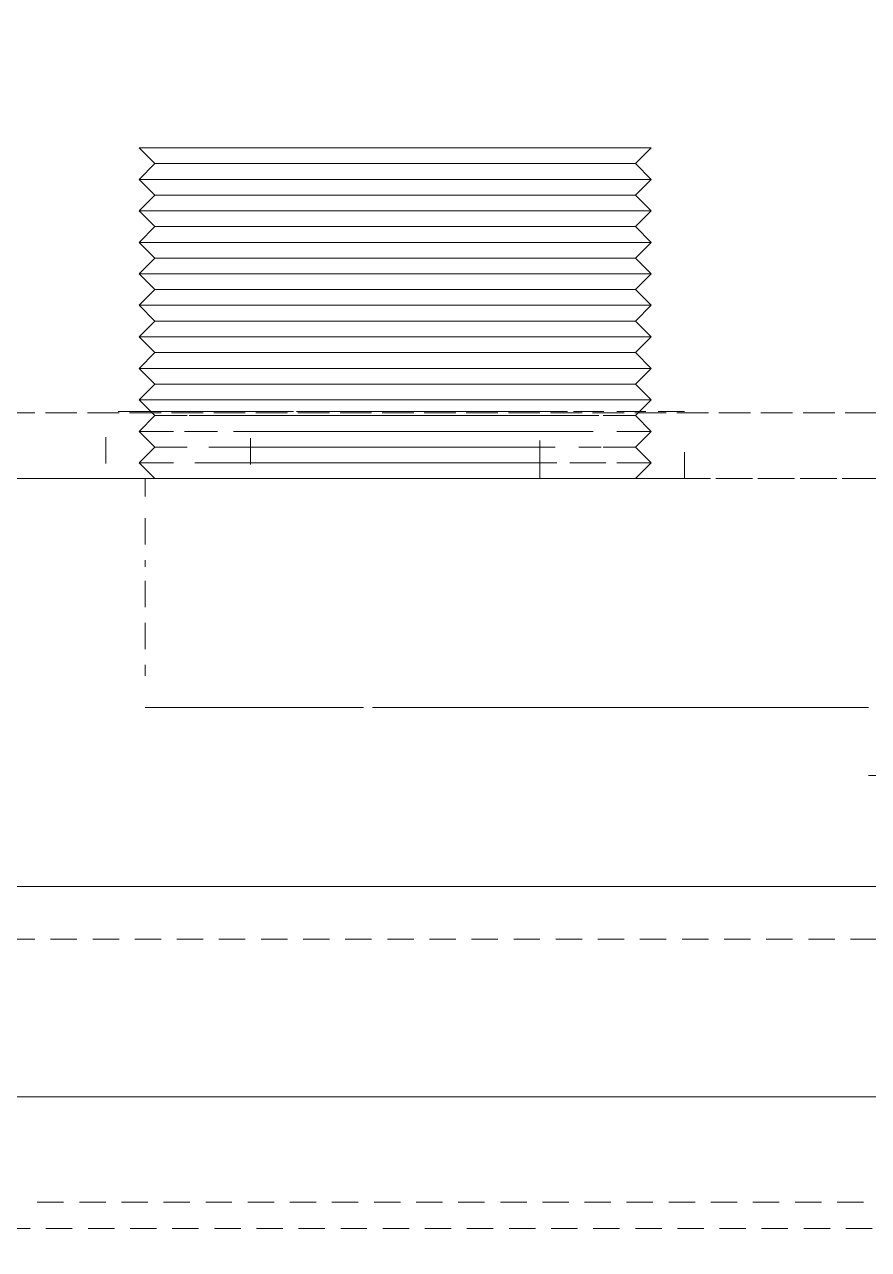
# Model space of a CAD drawing. Header units: millimetres. Extents: x -11798 to 72626, y -32713 to 44110.
# Drawn here: x 47140.91 to 47172.99, y 8807.6 to 8854.16 of the extents above; entities that cross this region are included whole.
import ezdxf

# ---------------------------------------------------------------- set-up
doc = ezdxf.new("R2010")
doc.units = ezdxf.units.MM
doc.linetypes.add('200_ШТРИХ_ш1п0_6_', pattern=[1.6, 1, -0.6])
doc.layers.add('Перекрытие штриховка', color=7, linetype='Continuous', lineweight=18)
doc.layers.add('Сантехника', color=7, linetype='Continuous', lineweight=18)

# ---------------------------------------------------------------- blocks, each defined once
blk = doc.blocks.new('Reece_Tap_Wolfen_Drinking-Fountain - 10 L_Stainless Steel-V57-План полов 3-го этажа')
at = {"layer": 'Сантехника', "lineweight": 9}
for p, q in [((-100.233, 165.07), (-99.634, 164.472)), ((-90.502, 165.07), (-100.233, 165.07)), ((-98.002, 165.07), (-90.502, 165.07)), ((-90.502, 165.07), (-83.002, 165.07)), ((-80.77, 165.07), (-90.502, 165.07)), ((-81.369, 164.472), (-80.77, 165.07)), ((-99.634, 164.472), (-100.233, 163.873)), ((-90.502, 164.472), (-99.634, 164.472)), ((-81.369, 164.472), (-90.502, 164.472)), ((-80.77, 163.873), (-81.369, 164.472)), ((-100.233, 163.873), (-99.634, 163.275)), ((-90.502, 163.873), (-100.233, 163.873)), ((-80.77, 163.873), (-90.502, 163.873)), ((-81.369, 163.275), (-80.77, 163.873)), ((-99.634, 163.275), (-100.233, 162.676)), ((-90.502, 163.275), (-99.634, 163.275)), ((-81.369, 163.275), (-90.502, 163.275)), ((-80.77, 162.676), (-81.369, 163.275)), ((-100.233, 162.676), (-99.634, 162.077)), ((-90.502, 162.676), (-100.233, 162.676)), ((-80.77, 162.676), (-90.502, 162.676)), ((-81.369, 162.077), (-80.77, 162.676)), ((-99.634, 162.077), (-100.233, 161.479)), ((-90.502, 162.077), (-99.634, 162.077)), ((-81.369, 162.077), (-90.502, 162.077)), ((-80.77, 161.479), (-81.369, 162.077)), ((-100.233, 161.479), (-99.634, 160.88)), ((-90.502, 161.479), (-100.233, 161.479)), ((-80.77, 161.479), (-90.502, 161.479)), ((-81.369, 160.88), (-80.77, 161.479)), ((-99.634, 160.88), (-100.233, 160.282)), ((-90.502, 160.88), (-99.634, 160.88)), ((-81.369, 160.88), (-90.502, 160.88)), ((-80.77, 160.282), (-81.369, 160.88)), ((-100.233, 160.282), (-99.634, 159.683)), ((-90.502, 160.282), (-100.233, 160.282)), ((-80.77, 160.282), (-90.502, 160.282)), ((-81.369, 159.683), (-80.77, 160.282)), ((-99.634, 159.683), (-100.233, 159.085)), ((-90.502, 159.683), (-99.634, 159.683)), ((-81.369, 159.683), (-90.502, 159.683)), ((-80.77, 159.085), (-81.369, 159.683)), ((-100.233, 159.085), (-99.634, 158.486)), ((-90.502, 159.085), (-100.233, 159.085)), ((-80.77, 159.085), (-90.502, 159.085)), ((-81.369, 158.486), (-80.77, 159.085)), ((-99.634, 158.486), (-100.233, 157.887)), ((-90.502, 158.486), (-99.634, 158.486)), ((-81.369, 158.486), (-90.502, 158.486)), ((-80.77, 157.887), (-81.369, 158.486)), ((-100.233, 157.887), (-99.634, 157.289)), ((-90.502, 157.887), (-100.233, 157.887)), ((-80.77, 157.887), (-90.502, 157.887)), ((-81.369, 157.289), (-80.77, 157.887)), ((-99.634, 157.289), (-100.233, 156.69)), ((-90.502, 157.289), (-99.634, 157.289)), ((-81.369, 157.289), (-90.502, 157.289)), ((-80.77, 156.69), (-81.369, 157.289)), ((-100.233, 156.69), (-99.634, 156.092)), ((-90.502, 156.69), (-100.233, 156.69)), ((-80.77, 156.69), (-90.502, 156.69)), ((-81.369, 156.092), (-80.77, 156.69)), ((-99.634, 156.092), (-100.233, 155.493)), ((-90.502, 156.092), (-99.634, 156.092)), ((-81.369, 156.092), (-90.502, 156.092)), ((-80.77, 155.493), (-81.369, 156.092)), ((-100.233, 155.493), (-99.634, 154.894)), ((-90.502, 155.493), (-100.233, 155.493)), ((-80.77, 155.493), (-90.502, 155.493)), ((-81.369, 154.894), (-80.77, 155.493))]:
    blk.add_line(p, q, dxfattribs=at)
at = {"layer": 'Сантехника', "color": 251, "lineweight": 9, "true_color": 0x666666}
for p, q in [((-90.502, 165.07), (-97.53, 165.07)), ((-83.473, 165.07), (-90.502, 165.07)), ((-92.201, 164.472), (-97.423, 164.472)), ((-83.83, 164.472), (-90.502, 164.472)), ((-91.249, 163.873), (-97.53, 163.873)), ((-84.011, 163.873), (-90.502, 163.873)), ((-92.201, 163.275), (-97.423, 163.275)), ((-84.363, 163.275), (-90.502, 163.275)), ((-92.816, 162.676), (-97.53, 162.676)), ((-90.502, 162.676), (-91.992, 162.676)), ((-83.473, 162.676), (-90.502, 162.676)), ((-92.359, 162.077), (-97.423, 162.077)), ((-90.502, 162.077), (-92.201, 162.077)), ((-83.581, 162.077), (-90.502, 162.077)), ((-92.816, 161.479), (-97.53, 161.479)), ((-90.502, 161.479), (-92.726, 161.479)), ((-83.473, 161.479), (-90.502, 161.479)), ((-93.084, 160.88), (-97.423, 160.88)), ((-90.502, 160.88), (-92.201, 160.88)), ((-83.581, 160.88), (-90.502, 160.88)), ((-93.447, 160.282), (-97.53, 160.282)), ((-90.502, 160.282), (-92.816, 160.282)), ((-83.473, 160.282), (-90.502, 160.282)), ((-90.502, 159.683), (-97.423, 159.683)), ((-83.581, 159.683), (-90.502, 159.683)), ((-94.15, 159.085), (-97.53, 159.085)), ((-90.502, 159.085), (-92.816, 159.085)), ((-83.473, 159.085), (-90.502, 159.085)), ((-90.502, 158.486), (-97.423, 158.486)), ((-83.581, 158.486), (-90.502, 158.486)), ((-90.502, 157.887), (-97.53, 157.887)), ((-83.473, 157.887), (-90.502, 157.887)), ((-90.502, 157.289), (-97.423, 157.289)), ((-83.581, 157.289), (-90.502, 157.289)), ((-90.502, 156.69), (-97.53, 156.69)), ((-83.473, 156.69), (-90.502, 156.69)), ((-90.502, 156.092), (-97.423, 156.092)), ((-83.581, 156.092), (-90.502, 156.092)), ((-90.502, 155.493), (-97.53, 155.493)), ((-83.473, 155.493), (-90.502, 155.493))]:
    blk.add_line(p, q, dxfattribs=at)
at = {"layer": 'Сантехника', "linetype": '200_ШТРИХ_ш1п0_6_'}
for p, q in [((-100.028, 155.046), (-101.502, 155.046)), ((-100.233, 155.046), (-98.929, 155.046)), ((-93.252, 155.046), (-96.002, 155.046)), ((-92.702, 155.046), (-88.302, 155.046)), ((-92.702, 155.046), (-88.302, 155.046)), ((-85.002, 155.046), (-87.752, 155.046)), ((-82.074, 155.046), (-80.77, 155.046)), ((-79.502, 155.046), (-80.975, 155.046)), ((134, 155), (-134, 155)), ((-113.375, 124), (91.412, 124))]:
    blk.add_line(p, q, dxfattribs=at)
at = {"layer": 'Сантехника', "color": 253, "linetype": '200_ШТРИХ_ш1п0_6_', "true_color": 0xa3a3a3}
for p, q in [((-98.28, 155.046), (-100.028, 155.046)), ((-96.002, 155.046), (-100.028, 155.046)), ((-95.367, 155.046), (-90.502, 155.046)), ((-93.252, 155.046), (-95.265, 155.046)), ((-87.752, 155.046), (-93.252, 155.046)), ((-92.407, 155.046), (-90.502, 155.046)), ((-92.407, 155.046), (-90.502, 155.046)), ((-90.502, 155.046), (-85.636, 155.046)), ((-89.932, 155.046), (-89.402, 155.046)), ((-89.932, 155.046), (-89.402, 155.046)), ((-88.946, 155.046), (-88.302, 155.046)), ((-88.946, 155.046), (-88.302, 155.046)), ((-85.739, 155.046), (-87.752, 155.046)), ((-80.975, 155.046), (-85.002, 155.046)), ((-80.975, 155.046), (-82.724, 155.046)), ((110, 155), (-110, 155)), ((-101.502, 154.076), (-101.502, 152.5)), ((-96.002, 154.035), (-96.002, 152.5)), ((-96.002, 154.035), (-96.002, 152.5)), ((-85.002, 152.5), (-85.002, 153.953)), ((-85.002, 152.5), (-85.002, 153.953)), ((-79.502, 152.5), (-79.502, 153.912)), ((-110, 152.5), (109.924, 152.5)), ((-60.264, 141.218), (-72.514, 141.218)), ((-49.801, 141.218), (-72.514, 141.218)), ((-120, 137), (120, 137)), ((120, 137), (-120, 137)), ((-134, 135), (134, 135)), ((-134, 135), (134, 135))]:
    blk.add_line(p, q, dxfattribs=at)
at = {"layer": 'Сантехника', "color": 9, "linetype": '200_ШТРИХ_ш1п0_6_', "true_color": 0xc7c7c7}
for p, q in [((-97.053, 155.046), (-98.28, 155.046)), ((-97.383, 155.046), (-96.044, 155.046)), ((-95.367, 155.046), (-93.02, 155.046)), ((-93.02, 155.046), (-90.502, 155.046)), ((-92.702, 155.046), (-92.407, 155.046)), ((-92.702, 155.046), (-92.407, 155.046)), ((-90.502, 155.046), (-89.932, 155.046)), ((-90.502, 155.046), (-89.932, 155.046)), ((-90.502, 155.046), (-85.636, 155.046)), ((-89.402, 155.046), (-88.946, 155.046)), ((-89.402, 155.046), (-88.946, 155.046)), ((-84.959, 155.046), (-83.621, 155.046)), ((-82.724, 155.046), (-83.951, 155.046)), ((-98.28, 152.5), (-110, 152.5)), ((-110, 152.5), (-98.28, 152.5)), ((-101.502, 152.5), (-96.002, 152.5)), ((-98.929, 152.5), (-100.233, 152.5)), ((-98.929, 152.5), (-99.901, 152.5)), ((-96.002, 152.5), (-95.814, 152.5)), ((-95.814, 152.5), (-87.752, 152.5)), ((-90.502, 152.5), (-95.367, 152.5)), ((-88.377, 152.5), (-92.702, 152.5)), ((-91.071, 152.5), (-92.702, 152.5)), ((-88.302, 152.5), (-91.071, 152.5)), ((-85.636, 152.5), (-90.502, 152.5)), ((-88.302, 152.5), (-88.377, 152.5)), ((-87.752, 152.5), (-85.189, 152.5)), ((-85.189, 152.5), (-85.002, 152.5)), ((-85.002, 152.5), (-79.502, 152.5)), ((-72.514, 152.5), (-82.724, 152.5)), ((-82.724, 152.5), (-72.514, 152.5)), ((-80.77, 152.5), (-82.074, 152.5)), ((-72.514, 152.5), (-71.679, 152.5)), ((-72.514, 152.5), (-60.264, 152.5)), ((-100, 151), (-100, 149.142)), ((-100, 148.617), (-100, 145)), ((-94.996, 143.804), (-100, 143.804)), ((-72.514, 143.804), (-100, 143.804)), ((-92.742, 143.804), (-94.996, 143.804)), ((-90.371, 143.804), (-92.742, 143.804)), ((-90.371, 143.804), (-72.514, 143.804)), ((-120, 137), (120, 137)), ((120, 137), (-120, 137))]:
    blk.add_line(p, q, dxfattribs=at)
at = {"layer": 'Сантехника', "color": 251, "linetype": '200_ШТРИХ_ш1п0_6_', "true_color": 0x666666}
for p, q in [((-95.265, 155.046), (-96.002, 155.046)), ((-85.002, 155.046), (-85.739, 155.046)), ((-110, 155), (110, 155)), ((110, 155), (-110, 155)), ((120, 137), (-120, 137)), ((91.412, 129), (-113.375, 129)), ((-113.375, 129), (91.412, 129)), ((-104.106, 125), (91.412, 125)), ((-104.106, 125), (91.412, 125))]:
    blk.add_line(p, q, dxfattribs=at)
at = {"layer": 'Сантехника', "color": 254, "linetype": '200_ШТРИХ_ш1п0_6_', "true_color": 0xdddddd}
for p, q in [((-89.184, 155.046), (-91.925, 155.046)), ((-96.002, 154.035), (-96.002, 152.5)), ((-85.002, 153.953), (-85.002, 152.5)), ((-100, 152.5), (-110, 152.5)), ((-110, 152.5), (-100, 152.5)), ((-100, 152.5), (-98.28, 152.5)), ((-100, 152.5), (-98.717, 152.5)), ((-100, 152.5), (-100, 151.817)), ((-96.997, 152.5), (-98.28, 152.5)), ((-98.28, 152.5), (-96.997, 152.5)), ((-98.28, 152.5), (-97.053, 152.5)), ((-96.044, 152.5), (-97.383, 152.5)), ((-96.002, 152.5), (-95.265, 152.5)), ((-90.502, 152.5), (-95.367, 152.5)), ((-85.636, 152.5), (-90.502, 152.5)), ((-85.739, 152.5), (-85.002, 152.5)), ((-83.621, 152.5), (-84.959, 152.5)), ((-82.724, 152.5), (-84.006, 152.5)), ((-84.006, 152.5), (-82.724, 152.5)), ((-83.951, 152.5), (-82.724, 152.5)), ((-82.724, 152.5), (-72.514, 152.5)), ((-72.514, 152.5), (-82.724, 152.5)), ((-100, 151), (-100, 149.142)), ((-100, 148.617), (-100, 145)), ((-90.371, 143.804), (-100, 143.804)), ((-72.514, 143.804), (-100, 143.804)), ((-90.371, 143.804), (-72.514, 143.804)), ((120, 137), (-120, 137))]:
    blk.add_line(p, q, dxfattribs=at)
at = {"layer": 'Сантехника', "color": 253, "lineweight": 9, "true_color": 0xa3a3a3}
for p, q in [((-99.634, 154.894), (-100.233, 154.296)), ((-98.411, 154.894), (-99.634, 154.894)), ((-90.502, 154.894), (-96.701, 154.894)), ((-84.423, 154.894), (-90.502, 154.894)), ((-81.369, 154.894), (-82.593, 154.894)), ((-80.77, 154.296), (-81.369, 154.894)), ((-35.764, 155), (-72.514, 155)), ((-71.679, 155), (-72.514, 155)), ((-100.233, 154.296), (-99.634, 153.697)), ((-81.369, 153.697), (-80.77, 154.296)), ((-99.634, 153.697), (-100.233, 153.099)), ((-98.411, 153.697), (-99.634, 153.697)), ((-90.502, 153.697), (-96.58, 153.697)), ((-84.423, 153.697), (-90.502, 153.697)), ((-81.369, 153.697), (-82.593, 153.697)), ((-80.77, 153.099), (-81.369, 153.697)), ((-100.233, 153.099), (-99.634, 152.5)), ((-98.929, 153.099), (-100.233, 153.099)), ((-90.502, 153.099), (-96.647, 153.099)), ((-84.357, 153.099), (-90.502, 153.099)), ((-80.77, 153.099), (-82.074, 153.099)), ((-81.369, 152.5), (-80.77, 153.099))]:
    blk.add_line(p, q, dxfattribs=at)
at = {"layer": 'Сантехника', "color": 9, "lineweight": 9, "true_color": 0xc7c7c7}
for p, q in [((-96.701, 154.894), (-98.33, 154.894)), ((-97.423, 154.894), (-98.33, 154.894)), ((-90.502, 154.894), (-96.358, 154.894)), ((-84.423, 154.894), (-90.502, 154.894)), ((-82.759, 154.894), (-84.423, 154.894)), ((-98.929, 154.296), (-100.233, 154.296)), ((-90.502, 154.296), (-96.647, 154.296)), ((-84.357, 154.296), (-90.502, 154.296)), ((-80.77, 154.296), (-82.074, 154.296)), ((-96.58, 153.697), (-97.587, 153.697)), ((-90.502, 153.697), (-96.58, 153.697)), ((-84.423, 153.697), (-89.755, 153.697)), ((-82.673, 153.697), (-83.521, 153.697)), ((-82.673, 153.697), (-83.521, 153.697)), ((-96.647, 153.099), (-98.124, 153.099)), ((-90.502, 153.099), (-96.647, 153.099)), ((-84.357, 153.099), (-90.128, 153.099)), ((-82.494, 153.099), (-83.869, 153.099)), ((-82.494, 153.099), (-83.473, 153.099)), ((-98.411, 152.5), (-99.634, 152.5)), ((-90.502, 152.5), (-96.58, 152.5)), ((-96.314, 152.5), (-90.502, 152.5)), ((-96.314, 152.5), (-90.502, 152.5)), ((-90.502, 152.5), (-84.689, 152.5)), ((-90.502, 152.5), (-84.689, 152.5)), ((-84.423, 152.5), (-90.502, 152.5)), ((-81.369, 152.5), (-82.593, 152.5)), ((-72.514, 152.5), (-71.679, 152.5)), ((-72.514, 152.5), (-49.801, 152.5))]:
    blk.add_line(p, q, dxfattribs=at)
at = {"layer": 'Сантехника', "color": 254, "lineweight": 9, "true_color": 0xdddddd}
for p, q in [((-97.53, 154.296), (-98.51, 154.296)), ((-97.254, 154.296), (-98.51, 154.296)), ((-90.502, 154.296), (-96.647, 154.296)), ((-84.357, 154.296), (-89.382, 154.296)), ((-82.982, 154.296), (-84.357, 154.296)), ((-96.58, 152.5), (-98.33, 152.5)), ((-97.423, 152.5), (-98.33, 152.5)), ((-98.002, 152.5), (-96.997, 152.5)), ((-90.502, 152.5), (-96.58, 152.5)), ((-84.423, 152.5), (-90.502, 152.5)), ((-82.673, 152.5), (-84.423, 152.5)), ((-84.006, 152.5), (-83.002, 152.5)), ((-82.673, 152.5), (-83.581, 152.5))]:
    blk.add_line(p, q, dxfattribs=at)
at = {"layer": 'Сантехника', "color": 254, "linetype": '200_ШТРИХ_ш1п0_6_', "true_color": 0xeaeaea}
for p, q in [((-100, 152.5), (-110, 152.5)), ((-100, 152.5), (-98.28, 152.5)), ((-100, 152.5), (-98.717, 152.5)), ((-100, 152.5), (-100, 151.817)), ((-98.316, 152.5), (-97.021, 152.5)), ((-98.28, 152.5), (-96.997, 152.5)), ((-85.636, 152.5), (-95.367, 152.5)), ((-95.367, 152.5), (-85.636, 152.5)), ((-95.265, 152.5), (-93.252, 152.5)), ((-92.057, 152.5), (-92.702, 152.5)), ((-92.627, 152.5), (-92.702, 152.5)), ((-91.602, 152.5), (-92.627, 152.5)), ((-91.071, 152.5), (-92.057, 152.5)), ((-91.925, 152.5), (-89.078, 152.5)), ((-91.071, 152.5), (-91.602, 152.5)), ((-89.932, 152.5), (-90.502, 152.5)), ((-89.932, 152.5), (-90.502, 152.5)), ((-88.946, 152.5), (-89.932, 152.5)), ((-89.402, 152.5), (-89.932, 152.5)), ((-88.596, 152.5), (-89.402, 152.5)), ((-88.596, 152.5), (-88.946, 152.5)), ((-87.752, 152.5), (-85.739, 152.5)), ((-84.006, 152.5), (-82.724, 152.5)), ((-82.724, 152.5), (-84.006, 152.5)), ((-82.724, 152.5), (-72.514, 152.5)), ((-72.514, 152.5), (-82.724, 152.5)), ((-100, 151), (-100, 149.142)), ((-100, 148.617), (-100, 145)), ((-98.717, 143.804), (-100, 143.804)), ((-72.514, 143.804), (-100, 143.804)), ((-90.371, 143.804), (-98.717, 143.804)), ((-90.371, 143.804), (-72.514, 143.804)), ((-120, 137), (120, 137)), ((-120, 137), (120, 137))]:
    blk.add_line(p, q, dxfattribs=at)
at = {"layer": 'Сантехника', "color": 7, "linetype": '200_ШТРИХ_ш1п0_6_', "true_color": 0xfdfdfd}
for p, q in [((-98.28, 152.5), (-100, 152.5)), ((-100, 152.5), (-98.28, 152.5)), ((-98.28, 152.5), (-100, 152.5)), ((-100, 152.5), (-98.28, 152.5)), ((-100, 152.5), (-98.717, 152.5)), ((-100, 152.5), (-98.28, 152.5)), ((-100, 152.5), (-98.717, 152.5)), ((-100, 152.5), (-98.28, 152.5)), ((-100, 152.5), (-98.717, 152.5)), ((-100, 152.5), (-98.28, 152.5)), ((-100, 152.5), (-98.717, 152.5)), ((-100, 152.5), (-98.28, 152.5)), ((-100, 152.5), (-98.717, 152.5)), ((-100, 152.5), (-98.28, 152.5)), ((-100, 152.5), (-98.717, 152.5)), ((-100, 152.5), (-98.28, 152.5)), ((-100, 152.5), (-98.717, 152.5)), ((-100, 152.5), (-98.28, 152.5)), ((-100, 152.5), (-98.717, 152.5)), ((-100, 152.5), (-98.28, 152.5)), ((-100, 152.5), (-98.717, 152.5)), ((-100, 152.5), (-98.28, 152.5)), ((-100, 152.5), (-98.717, 152.5)), ((-100, 152.5), (-98.28, 152.5)), ((-100, 152.5), (-98.717, 152.5)), ((-100, 152.5), (-98.28, 152.5)), ((-100, 152.5), (-98.717, 152.5)), ((-100, 152.5), (-98.28, 152.5)), ((-100, 152.5), (-98.717, 152.5)), ((-100, 152.5), (-98.28, 152.5)), ((-100, 152.5), (-98.717, 152.5)), ((-100, 152.5), (-98.28, 152.5)), ((-100, 152.5), (-98.717, 152.5)), ((-100, 152.5), (-98.28, 152.5)), ((-100, 152.5), (-98.717, 152.5)), ((-100, 152.5), (-98.28, 152.5)), ((-100, 152.5), (-98.717, 152.5)), ((-100, 152.5), (-98.28, 152.5)), ((-100, 152.5), (-98.717, 152.5)), ((-100, 152.5), (-100, 151.817)), ((-100, 152.5), (-100, 151.817)), ((-100, 152.5), (-100, 151.817)), ((-100, 152.5), (-100, 151.817)), ((-100, 152.5), (-100, 151.817)), ((-100, 152.5), (-100, 151.817)), ((-100, 152.5), (-100, 151.817)), ((-100, 152.5), (-100, 151.817)), ((-100, 152.5), (-100, 151.817)), ((-100, 152.5), (-100, 151.817)), ((-100, 152.5), (-100, 151.817)), ((-100, 152.5), (-100, 151.817)), ((-100, 152.5), (-100, 151.817)), ((-100, 152.5), (-100, 151.817)), ((-100, 152.5), (-100, 151.817)), ((-100, 152.5), (-100, 151.817)), ((-100, 152.5), (-100, 151.817)), ((-100, 152.5), (-100, 151.817)), ((-98.316, 152.5), (-97.021, 152.5)), ((-98.316, 152.5), (-97.021, 152.5)), ((-98.316, 152.5), (-97.021, 152.5)), ((-98.316, 152.5), (-97.021, 152.5)), ((-98.316, 152.5), (-97.021, 152.5)), ((-98.316, 152.5), (-97.021, 152.5)), ((-98.316, 152.5), (-97.021, 152.5)), ((-98.316, 152.5), (-97.021, 152.5)), ((-98.316, 152.5), (-97.021, 152.5)), ((-98.316, 152.5), (-97.021, 152.5)), ((-98.316, 152.5), (-97.021, 152.5)), ((-98.316, 152.5), (-97.021, 152.5)), ((-98.316, 152.5), (-97.021, 152.5)), ((-98.316, 152.5), (-97.021, 152.5)), ((-98.316, 152.5), (-97.021, 152.5)), ((-98.316, 152.5), (-97.021, 152.5)), ((-98.316, 152.5), (-97.021, 152.5)), ((-98.316, 152.5), (-97.021, 152.5)), ((-98.316, 152.5), (-97.021, 152.5)), ((-96.997, 152.5), (-98.28, 152.5)), ((-98.28, 152.5), (-96.997, 152.5)), ((-96.997, 152.5), (-98.28, 152.5)), ((-98.28, 152.5), (-96.997, 152.5)), ((-98.28, 152.5), (-96.997, 152.5)), ((-98.28, 152.5), (-96.997, 152.5)), ((-98.28, 152.5), (-96.997, 152.5)), ((-98.28, 152.5), (-96.997, 152.5)), ((-98.28, 152.5), (-96.997, 152.5)), ((-98.28, 152.5), (-96.997, 152.5)), ((-98.28, 152.5), (-96.997, 152.5)), ((-98.28, 152.5), (-96.997, 152.5)), ((-98.28, 152.5), (-96.997, 152.5)), ((-98.28, 152.5), (-96.997, 152.5)), ((-98.28, 152.5), (-96.997, 152.5)), ((-98.28, 152.5), (-96.997, 152.5)), ((-98.28, 152.5), (-96.997, 152.5)), ((-98.28, 152.5), (-96.997, 152.5)), ((-98.28, 152.5), (-96.997, 152.5)), ((-98.28, 152.5), (-96.997, 152.5)), ((-98.28, 152.5), (-96.997, 152.5)), ((-98.28, 152.5), (-96.997, 152.5)), ((-85.636, 152.5), (-95.367, 152.5)), ((-95.367, 152.5), (-85.636, 152.5)), ((-85.636, 152.5), (-95.367, 152.5)), ((-95.367, 152.5), (-85.636, 152.5)), ((-95.367, 152.5), (-85.636, 152.5)), ((-95.367, 152.5), (-85.636, 152.5)), ((-95.367, 152.5), (-85.636, 152.5)), ((-95.367, 152.5), (-85.636, 152.5)), ((-95.367, 152.5), (-85.636, 152.5)), ((-95.367, 152.5), (-85.636, 152.5)), ((-95.367, 152.5), (-85.636, 152.5)), ((-95.367, 152.5), (-85.636, 152.5)), ((-95.367, 152.5), (-85.636, 152.5)), ((-95.367, 152.5), (-85.636, 152.5)), ((-95.367, 152.5), (-85.636, 152.5)), ((-95.367, 152.5), (-85.636, 152.5)), ((-95.367, 152.5), (-85.636, 152.5)), ((-95.367, 152.5), (-85.636, 152.5)), ((-95.367, 152.5), (-85.636, 152.5)), ((-95.367, 152.5), (-85.636, 152.5)), ((-95.367, 152.5), (-85.636, 152.5)), ((-95.367, 152.5), (-85.636, 152.5)), ((-95.367, 152.5), (-85.636, 152.5)), ((-94.996, 152.5), (-93.029, 152.5)), ((-94.996, 152.5), (-93.029, 152.5)), ((-94.996, 152.5), (-93.029, 152.5)), ((-94.996, 152.5), (-93.029, 152.5)), ((-94.996, 152.5), (-93.029, 152.5)), ((-94.996, 152.5), (-93.029, 152.5)), ((-94.996, 152.5), (-93.029, 152.5)), ((-94.996, 152.5), (-93.029, 152.5)), ((-94.996, 152.5), (-93.029, 152.5)), ((-94.996, 152.5), (-93.029, 152.5)), ((-94.996, 152.5), (-93.029, 152.5)), ((-94.996, 152.5), (-93.029, 152.5)), ((-94.996, 152.5), (-93.029, 152.5)), ((-94.996, 152.5), (-93.029, 152.5)), ((-94.996, 152.5), (-93.029, 152.5)), ((-94.996, 152.5), (-93.029, 152.5)), ((-94.996, 152.5), (-93.029, 152.5)), ((-94.996, 152.5), (-93.029, 152.5)), ((-94.996, 152.5), (-93.029, 152.5)), ((-94.996, 152.5), (-93.029, 152.5)), ((-92.742, 152.5), (-90.503, 152.5)), ((-92.742, 152.5), (-90.503, 152.5)), ((-92.742, 152.5), (-90.503, 152.5)), ((-92.742, 152.5), (-90.503, 152.5)), ((-92.742, 152.5), (-90.503, 152.5)), ((-92.742, 152.5), (-90.503, 152.5)), ((-92.742, 152.5), (-90.503, 152.5)), ((-92.742, 152.5), (-90.503, 152.5)), ((-92.742, 152.5), (-90.503, 152.5)), ((-92.742, 152.5), (-90.503, 152.5)), ((-92.742, 152.5), (-90.503, 152.5)), ((-92.742, 152.5), (-90.503, 152.5)), ((-92.742, 152.5), (-90.503, 152.5)), ((-92.742, 152.5), (-90.503, 152.5)), ((-92.742, 152.5), (-90.503, 152.5)), ((-92.742, 152.5), (-90.503, 152.5)), ((-92.742, 152.5), (-90.503, 152.5)), ((-92.742, 152.5), (-90.503, 152.5)), ((-92.742, 152.5), (-90.503, 152.5)), ((-92.742, 152.5), (-90.503, 152.5)), ((-85.636, 152.5), (-90.371, 152.5)), ((-85.636, 152.5), (-90.371, 152.5)), ((-85.636, 152.5), (-90.371, 152.5)), ((-85.636, 152.5), (-90.371, 152.5)), ((-85.636, 152.5), (-90.371, 152.5)), ((-85.636, 152.5), (-90.371, 152.5)), ((-85.636, 152.5), (-90.371, 152.5)), ((-85.636, 152.5), (-90.371, 152.5)), ((-85.636, 152.5), (-90.371, 152.5)), ((-85.636, 152.5), (-90.371, 152.5)), ((-85.636, 152.5), (-90.371, 152.5)), ((-85.636, 152.5), (-90.371, 152.5)), ((-85.636, 152.5), (-90.371, 152.5)), ((-85.636, 152.5), (-90.371, 152.5)), ((-85.636, 152.5), (-90.371, 152.5)), ((-85.636, 152.5), (-90.371, 152.5)), ((-85.636, 152.5), (-90.371, 152.5)), ((-85.636, 152.5), (-90.371, 152.5)), ((-85.636, 152.5), (-90.371, 152.5)), ((-85.636, 152.5), (-90.371, 152.5)), ((-82.724, 152.5), (-84.006, 152.5)), ((-84.006, 152.5), (-82.724, 152.5)), ((-82.724, 152.5), (-84.006, 152.5)), ((-84.006, 152.5), (-82.724, 152.5)), ((-82.724, 152.5), (-84.006, 152.5)), ((-84.006, 152.5), (-82.724, 152.5)), ((-82.724, 152.5), (-84.006, 152.5)), ((-84.006, 152.5), (-82.724, 152.5)), ((-82.724, 152.5), (-84.006, 152.5)), ((-84.006, 152.5), (-82.724, 152.5)), ((-82.724, 152.5), (-84.006, 152.5)), ((-84.006, 152.5), (-82.724, 152.5)), ((-82.724, 152.5), (-84.006, 152.5)), ((-84.006, 152.5), (-82.724, 152.5)), ((-82.724, 152.5), (-84.006, 152.5)), ((-84.006, 152.5), (-82.724, 152.5)), ((-82.724, 152.5), (-84.006, 152.5)), ((-84.006, 152.5), (-82.724, 152.5)), ((-82.724, 152.5), (-84.006, 152.5)), ((-84.006, 152.5), (-82.724, 152.5)), ((-82.724, 152.5), (-84.006, 152.5)), ((-84.006, 152.5), (-82.724, 152.5)), ((-82.724, 152.5), (-84.006, 152.5)), ((-84.006, 152.5), (-82.724, 152.5)), ((-82.724, 152.5), (-84.006, 152.5)), ((-84.006, 152.5), (-82.724, 152.5)), ((-82.724, 152.5), (-84.006, 152.5)), ((-84.006, 152.5), (-82.724, 152.5)), ((-82.724, 152.5), (-84.006, 152.5)), ((-84.006, 152.5), (-82.724, 152.5)), ((-82.724, 152.5), (-84.006, 152.5)), ((-84.006, 152.5), (-82.724, 152.5)), ((-82.724, 152.5), (-84.006, 152.5)), ((-84.006, 152.5), (-82.724, 152.5)), ((-82.724, 152.5), (-84.006, 152.5)), ((-84.006, 152.5), (-82.724, 152.5)), ((-82.724, 152.5), (-84.006, 152.5)), ((-84.006, 152.5), (-82.724, 152.5)), ((-82.724, 152.5), (-84.006, 152.5)), ((-84.006, 152.5), (-82.724, 152.5)), ((-82.724, 152.5), (-84.006, 152.5)), ((-72.514, 152.5), (-82.724, 152.5)), ((-82.724, 152.5), (-72.514, 152.5)), ((-72.514, 152.5), (-82.724, 152.5)), ((-82.724, 152.5), (-72.514, 152.5)), ((-72.514, 152.5), (-82.724, 152.5)), ((-82.724, 152.5), (-72.514, 152.5)), ((-72.514, 152.5), (-82.724, 152.5)), ((-82.724, 152.5), (-72.514, 152.5)), ((-72.514, 152.5), (-82.724, 152.5)), ((-82.724, 152.5), (-72.514, 152.5)), ((-72.514, 152.5), (-82.724, 152.5)), ((-82.724, 152.5), (-72.514, 152.5)), ((-72.514, 152.5), (-82.724, 152.5)), ((-82.724, 152.5), (-72.514, 152.5)), ((-72.514, 152.5), (-82.724, 152.5)), ((-82.724, 152.5), (-72.514, 152.5)), ((-72.514, 152.5), (-82.724, 152.5)), ((-82.724, 152.5), (-72.514, 152.5)), ((-72.514, 152.5), (-82.724, 152.5)), ((-82.724, 152.5), (-72.514, 152.5)), ((-72.514, 152.5), (-82.724, 152.5)), ((-82.724, 152.5), (-72.514, 152.5)), ((-72.514, 152.5), (-82.724, 152.5)), ((-82.724, 152.5), (-72.514, 152.5)), ((-72.514, 152.5), (-82.724, 152.5)), ((-82.724, 152.5), (-72.514, 152.5)), ((-72.514, 152.5), (-82.724, 152.5)), ((-82.724, 152.5), (-72.514, 152.5)), ((-72.514, 152.5), (-82.724, 152.5)), ((-82.724, 152.5), (-72.514, 152.5)), ((-72.514, 152.5), (-82.724, 152.5)), ((-82.724, 152.5), (-72.514, 152.5)), ((-72.514, 152.5), (-82.724, 152.5)), ((-82.724, 152.5), (-72.514, 152.5)), ((-72.514, 152.5), (-82.724, 152.5)), ((-82.724, 152.5), (-72.514, 152.5)), ((-72.514, 152.5), (-82.724, 152.5)), ((-82.724, 152.5), (-72.514, 152.5)), ((-72.514, 152.5), (-82.724, 152.5)), ((-100, 151), (-100, 149.142)), ((-100, 151), (-100, 149.142)), ((-100, 151), (-100, 149.142)), ((-100, 151), (-100, 149.142)), ((-100, 151), (-100, 149.142)), ((-100, 151), (-100, 149.142)), ((-100, 151), (-100, 149.142)), ((-100, 151), (-100, 149.142)), ((-100, 151), (-100, 149.142)), ((-100, 151), (-100, 149.142)), ((-100, 151), (-100, 149.142)), ((-100, 151), (-100, 149.142)), ((-100, 151), (-100, 149.142)), ((-100, 151), (-100, 149.142)), ((-100, 151), (-100, 149.142)), ((-100, 151), (-100, 149.142)), ((-100, 151), (-100, 149.142)), ((-100, 148.617), (-100, 145)), ((-100, 148.617), (-100, 145)), ((-100, 148.617), (-100, 145)), ((-100, 148.617), (-100, 145)), ((-100, 148.617), (-100, 145)), ((-100, 148.617), (-100, 145)), ((-100, 148.617), (-100, 145)), ((-100, 148.617), (-100, 145)), ((-100, 148.617), (-100, 145)), ((-100, 148.617), (-100, 145)), ((-100, 148.617), (-100, 145)), ((-100, 148.617), (-100, 145)), ((-100, 148.617), (-100, 145)), ((-100, 148.617), (-100, 145)), ((-100, 148.617), (-100, 145)), ((-100, 148.617), (-100, 145)), ((-100, 148.617), (-100, 145)), ((-97.021, 143.804), (-100, 143.804)), ((-72.514, 143.804), (-100, 143.804)), ((-94.996, 143.804), (-100, 143.804)), ((-72.514, 143.804), (-100, 143.804)), ((-90.371, 143.804), (-100, 143.804)), ((-72.514, 143.804), (-100, 143.804)), ((-90.371, 143.804), (-100, 143.804)), ((-72.514, 143.804), (-100, 143.804)), ((-90.371, 143.804), (-100, 143.804)), ((-72.514, 143.804), (-100, 143.804)), ((-97.021, 143.804), (-100, 143.804)), ((-72.514, 143.804), (-100, 143.804)), ((-98.717, 143.804), (-100, 143.804)), ((-72.514, 143.804), (-100, 143.804)), ((-92.742, 143.804), (-100, 143.804)), ((-72.514, 143.804), (-100, 143.804)), ((-98.717, 143.804), (-100, 143.804)), ((-72.514, 143.804), (-100, 143.804)), ((-90.371, 143.804), (-100, 143.804)), ((-72.514, 143.804), (-100, 143.804)), ((-90.371, 143.804), (-100, 143.804)), ((-72.514, 143.804), (-100, 143.804)), ((-90.371, 143.804), (-100, 143.804)), ((-72.514, 143.804), (-100, 143.804)), ((-98.717, 143.804), (-100, 143.804)), ((-72.514, 143.804), (-100, 143.804)), ((-90.371, 143.804), (-100, 143.804)), ((-72.514, 143.804), (-100, 143.804)), ((-94.996, 143.804), (-100, 143.804)), ((-72.514, 143.804), (-100, 143.804)), ((-94.996, 143.804), (-100, 143.804)), ((-72.514, 143.804), (-100, 143.804)), ((-98.717, 143.804), (-100, 143.804)), ((-72.514, 143.804), (-100, 143.804)), ((-90.371, 143.804), (-98.717, 143.804)), ((-97.021, 143.804), (-98.717, 143.804)), ((-97.021, 143.804), (-98.717, 143.804)), ((-97.021, 143.804), (-98.717, 143.804)), ((-94.996, 143.804), (-97.021, 143.804)), ((-94.996, 143.804), (-97.021, 143.804)), ((-94.996, 143.804), (-97.021, 143.804)), ((-90.371, 143.804), (-97.021, 143.804)), ((-92.742, 143.804), (-97.021, 143.804)), ((-90.371, 143.804), (-94.996, 143.804)), ((-90.371, 143.804), (-94.996, 143.804)), ((-90.371, 143.804), (-94.996, 143.804)), ((-90.371, 143.804), (-94.996, 143.804)), ((-92.742, 143.804), (-94.996, 143.804)), ((-92.742, 143.804), (-94.996, 143.804)), ((-90.371, 143.804), (-92.742, 143.804)), ((-90.371, 143.804), (-92.742, 143.804)), ((-90.371, 143.804), (-92.742, 143.804)), ((-90.371, 143.804), (-92.742, 143.804)), ((-90.371, 143.804), (-72.514, 143.804)), ((-90.371, 143.804), (-72.514, 143.804)), ((-90.371, 143.804), (-72.514, 143.804)), ((-90.371, 143.804), (-72.514, 143.804)), ((-90.371, 143.804), (-72.514, 143.804)), ((-90.371, 143.804), (-72.514, 143.804)), ((-90.371, 143.804), (-72.514, 143.804)), ((-90.371, 143.804), (-72.514, 143.804)), ((-90.371, 143.804), (-72.514, 143.804)), ((-90.371, 143.804), (-72.514, 143.804)), ((-90.371, 143.804), (-72.514, 143.804)), ((-90.371, 143.804), (-72.514, 143.804)), ((-90.371, 143.804), (-72.514, 143.804)), ((-90.371, 143.804), (-72.514, 143.804)), ((-90.371, 143.804), (-72.514, 143.804)), ((-90.371, 143.804), (-72.514, 143.804)), ((-90.371, 143.804), (-72.514, 143.804))]:
    blk.add_line(p, q, dxfattribs=at)
at = {"layer": 'Сантехника', "color": 7, "linetype": '200_ШТРИХ_ш1п0_6_', "true_color": 0xfcfcfc}
for p, q in [((-100, 152.5), (-98.28, 152.5)), ((-100, 152.5), (-98.717, 152.5)), ((-100, 152.5), (-100, 151.817)), ((-98.316, 152.5), (-97.021, 152.5)), ((-98.28, 152.5), (-96.997, 152.5)), ((-95.367, 152.5), (-85.636, 152.5)), ((-94.996, 152.5), (-93.029, 152.5)), ((-92.742, 152.5), (-90.503, 152.5)), ((-85.636, 152.5), (-90.371, 152.5)), ((-84.006, 152.5), (-82.724, 152.5)), ((-82.724, 152.5), (-84.006, 152.5)), ((-82.724, 152.5), (-72.514, 152.5)), ((-72.514, 152.5), (-82.724, 152.5)), ((-100, 151), (-100, 149.142)), ((-100, 148.617), (-100, 145)), ((-94.996, 143.804), (-100, 143.804)), ((-72.514, 143.804), (-100, 143.804)), ((-90.371, 143.804), (-94.996, 143.804)), ((-90.371, 143.804), (-72.514, 143.804))]:
    blk.add_line(p, q, dxfattribs=at)
at = {"layer": 'Сантехника', "color": 7, "linetype": '200_ШТРИХ_ш1п0_6_', "true_color": 0xfafafa}
for p, q in [((-100, 152.5), (-98.28, 152.5)), ((-100, 152.5), (-98.717, 152.5)), ((-100, 152.5), (-100, 151.817)), ((-98.316, 152.5), (-97.021, 152.5)), ((-98.28, 152.5), (-96.997, 152.5)), ((-95.367, 152.5), (-85.636, 152.5)), ((-94.996, 152.5), (-93.029, 152.5)), ((-92.742, 152.5), (-90.503, 152.5)), ((-85.636, 152.5), (-90.371, 152.5)), ((-84.006, 152.5), (-82.724, 152.5)), ((-82.724, 152.5), (-84.006, 152.5)), ((-82.724, 152.5), (-72.514, 152.5)), ((-72.514, 152.5), (-82.724, 152.5)), ((-100, 151), (-100, 149.142)), ((-100, 148.617), (-100, 145)), ((-90.371, 143.804), (-100, 143.804)), ((-72.514, 143.804), (-100, 143.804)), ((-90.371, 143.804), (-72.514, 143.804))]:
    blk.add_line(p, q, dxfattribs=at)
at = {"layer": 'Сантехника', "color": 7, "linetype": '200_ШТРИХ_ш1п0_6_', "true_color": 0xf7f7f7}
for p, q in [((-100, 152.5), (-98.28, 152.5)), ((-100, 152.5), (-98.717, 152.5)), ((-100, 152.5), (-100, 151.817)), ((-98.316, 152.5), (-97.021, 152.5)), ((-98.28, 152.5), (-96.997, 152.5)), ((-95.367, 152.5), (-85.636, 152.5)), ((-94.996, 152.5), (-93.029, 152.5)), ((-92.742, 152.5), (-90.503, 152.5)), ((-85.636, 152.5), (-90.371, 152.5)), ((-84.006, 152.5), (-82.724, 152.5)), ((-82.724, 152.5), (-84.006, 152.5)), ((-82.724, 152.5), (-72.514, 152.5)), ((-72.514, 152.5), (-82.724, 152.5)), ((-100, 151), (-100, 149.142)), ((-100, 148.617), (-100, 145)), ((-97.021, 143.804), (-100, 143.804)), ((-72.514, 143.804), (-100, 143.804)), ((-90.371, 143.804), (-97.021, 143.804)), ((-90.371, 143.804), (-72.514, 143.804))]:
    blk.add_line(p, q, dxfattribs=at)
at = {"layer": 'Сантехника', "color": 7, "linetype": '200_ШТРИХ_ш1п0_6_', "true_color": 0xf2f2f2}
for p, q in [((-100, 152.5), (-98.28, 152.5)), ((-100, 152.5), (-98.717, 152.5)), ((-100, 152.5), (-100, 151.817)), ((-98.316, 152.5), (-97.021, 152.5)), ((-98.28, 152.5), (-96.997, 152.5)), ((-95.367, 152.5), (-85.636, 152.5)), ((-94.996, 152.5), (-93.029, 152.5)), ((-92.742, 152.5), (-90.503, 152.5)), ((-90.502, 152.5), (-91.071, 152.5)), ((-90.502, 152.5), (-91.071, 152.5)), ((-85.636, 152.5), (-90.371, 152.5)), ((-88.302, 152.5), (-88.596, 152.5)), ((-88.302, 152.5), (-88.596, 152.5)), ((-84.006, 152.5), (-82.724, 152.5)), ((-82.724, 152.5), (-84.006, 152.5)), ((-82.724, 152.5), (-72.514, 152.5)), ((-72.514, 152.5), (-82.724, 152.5)), ((-100, 151), (-100, 149.142)), ((-100, 148.617), (-100, 145)), ((-90.371, 143.804), (-100, 143.804)), ((-72.514, 143.804), (-100, 143.804)), ((-90.371, 143.804), (-72.514, 143.804))]:
    blk.add_line(p, q, dxfattribs=at)

msp = doc.modelspace()

# ---------------------------------------------------------------- hatches: boundary and pattern name
at = {"layer": 'Перекрытие штриховка', "lineweight": 9, "true_color": 0x787878}
h = msp.add_hatch(dxfattribs=at)
h.set_pattern_fill('FP_17', color=8, style=0, pattern_type=2)
h.set_pattern_definition([(0, (2622.2, 40290.47), (0, 500), []), (90, (2622.2, 40290.47), (-500, 3e-14), [])])
h.paths.add_polyline_path([(47099.468, 8834.229), (47100.384, 8833.912), (47100.212, 8834.45)])
h.paths.add_polyline_path([(49007.096, 9646.429), (49007.096, 9644.429), (49009.096, 9644.429)])
h.paths.add_polyline_path([(21623.376, 12456.238), (21623.376, 12458.238), (21621.376, 12458.238), (21622.915, 12456.7)])
h.paths.add_polyline_path([(21611.376, 12379.027), (21611.376, 12468.238), (21604.376, 12468.238), (21604.376, 12379.027)])
h.paths.add_polyline_path([(44177, 8627.057), (44195, 8627.057), (44195, 8657.057), (43450, 8657.057), (43450, 8667.057), (44205, 8667.057), (44205, 8627.057), (47090.5, 8627.057), (47091.181, 8818.398), (47096.106, 8831.965), (47105.141, 8837.166), (47106.31, 8837.479), (47108.821, 8838.683), (47148.503, 8839.444), (47148.503, 8849.468), (47161.494, 8849.468), (47161.494, 8839.444), (47379.5, 8838.716), (47383.5, 8837.872), (47383.5, 8984.398), (47405.5, 8984.398), (47405.5, 9634.429), (47400.5, 9634.429), (47400.5, 9646.429), (48979.096, 9646.429), (48979.096, 9661.937), (48989.096, 9661.937), (48989.096, 9646.429), (49007.096, 9646.464), (49007.096, 9661.937), (49019.096, 9661.937), (49019.096, 9771.578), (48567.096, 10554.465), (48574.89, 10558.965), (48569.89, 10567.625), (48614.924, 10593.625), (48609.924, 10602.285), (48617.718, 10606.785), (49019.096, 9911.578), (49019.096, 10812.296), (48937.718, 10671.344), (48929.924, 10675.844), (48924.924, 10667.184), (48879.89, 10693.184), (48874.89, 10684.524), (48867.096, 10689.024), (49019.096, 10952.296), (49019.096, 11061.937), (49007.096, 11061.937), (49007.096, 12221.937), (48989.096, 12221.818), (48989.096, 11061.937), (48979.096, 11061.937), (48979.096, 12221.937), (48125.081, 12221.937), (48120.997, 12661.937), (46504.055, 12661.937), (46504.055, 12141.937), (44658.5, 12141.937), (44658.5, 12151.937), (46494.055, 12151.937), (46494.055, 12661.937), (46476.055, 12661.937), (46476.055, 12171.937), (46474.055, 12171.937), (46474.055, 12169.937), (44658.5, 12169.937), (44658.5, 12201.937), (42958.5, 12201.937), (42958.5, 12169.937), (41915, 12169.937), (41915.792, 12151.937), (42958.5, 12151.937), (42958.5, 12141.937), (41915, 12141.937), (41915, 12005.617), (41425, 12005.617), (41425, 12136.937), (39855, 12136.937), (39855, 12146.937), (41438, 12146.937), (41438, 12149.937), (39855, 12150.076), (39855, 12201.937), (38986.321, 12201.937), (39675.784, 11803.687), (39672.636, 11798.187), (39682.575, 11792.448), (39669.075, 11769.066), (39679.034, 11763.316), (39675.784, 11757.687), (38906.321, 12201.937), (38825, 12201.937), (38825, 12149.937), (37896.376, 12150.076), (37896.354, 12151.937), (37894.354, 12151.937), (37888.857, 12618.597), (33349.944, 12630.546), (33349.944, 12524.238), (35102.334, 12524.238), (35102.334, 12512.238), (33349.944, 12512.238), (33349.944, 12458.238), (33347.944, 12458.238), (33347.944, 12456.238), (32352.94, 12456.238), (32352.94, 12458.238), (32350.94, 12458.605), (32350.94, 12512.238), (27699.95, 12512.238), (27699.95, 12458.238), (27697.95, 12458.238), (27697.95, 12456.238), (26667.973, 12456.238), (26667.973, 12458.238), (26665.973, 12458.262), (26665.973, 12512.238), (22074.983, 12512.238), (22074.983, 12458.238), (22072.983, 12458.238), (22072.983, 12456.238), (21636.376, 12456.238), (21636.376, 12379.027), (21626.376, 12379.027), (21626.376, 12456.238), (21623.376, 12456.238), (21623.376, 12379.027), (21611.376, 12379.027), (21611.376, 12329.027), (21571.376, 12329.027), (21571.376, 11694.027), (21611.376, 11694.027), (21611.376, 11644.027), (21511.376, 11644.027), (21511.376, 9774.027), (21611.376, 9774.027), (21611.376, 9724.027), (21571.376, 9724.027), (21571.376, 8829.027), (21611.376, 8829.027), (21611.376, 8818.238), (25324, 8818.238), (25324, 8808.238), (21611.376, 8808.238), (21611.376, 8790.238), (25324, 8790.238), (25324, 8758.238), (25409.392, 8758.238), (25406.794, 8762.738), (26216.528, 9230.238), (26221.028, 9222.444), (26230.251, 9226.47), (26255.688, 9182.411), (26264.348, 9187.411), (26268.848, 9179.616), (25539, 8758.238), (26509, 8758.238), (26333.408, 8859.616), (26337.908, 8867.411), (26329.248, 8872.411), (26355.248, 8917.444), (26346.587, 8922.444), (26351.087, 8930.238), (26641.206, 8762.738), (26638.608, 8758.238), (26724, 8758.238), (26724, 8790.238), (33794, 8790.238), (33794, 8778.238), (33744, 8778.238), (33744, 8758.238), (33829.392, 8758.238), (33826.794, 8762.738), (34723.131, 9280.238), (34727.631, 9272.444), (34736.853, 9276.47), (34762.291, 9232.411), (34770.951, 9237.411), (34775.451, 9229.616), (33959, 8758.238), (35129, 8758.238), (34866.805, 8909.616), (34871.305, 8917.411), (34862.645, 8922.411), (34888.645, 8967.444), (34879.985, 8972.444), (34884.485, 8980.238), (35261.206, 8762.738), (35258.608, 8758.238), (35344, 8758.238), (35344, 8778.238), (35294, 8778.238), (35294, 8790.238), (40024.13, 8790.238), (40023.519, 8808.238), (35294, 8808.238), (35294, 8818.238), (40024.13, 8818.238), (40024.13, 9117.345), (41980.008, 9117.345), (41980.008, 8667.057), (42380, 8667.057), (42380, 8657.057), (41970.008, 8657.057), (41970.008, 9107.345), (40034.13, 9107.345), (40034.13, 8818.238), (40054.13, 8818.238), (40054.13, 9087.345), (41950.008, 9087.345), (41950.952, 8756.13), (41952.158, 8639.057), (42380, 8638.468), (42380, 8627.057), (42430, 8627.057), (43270.045, 9112.057), (43290.045, 9077.416), (42510, 8627.057), (43450, 8627.057), (43450, 8639.057), (44174.999, 8639.057), (44175, 8637.057), (44177, 8637.057)])
h.paths.add_polyline_path([(47411.5, 8627.057), (47422.5, 8627.057), (47422.5, 9634.429), (47417.5, 9633.441), (47417.5, 8984.398), (47411.5, 8984.398), (47411.5, 8632.738)])
h.paths.add_polyline_path([(41919.032, 8627.057), (41920.268, 8628.195), (41918.13, 8815.723), (41917.061, 8815.723), (41918.13, 8713.358)])
h.paths.add_polyline_path([(41950.178, 8637.057), (41952.158, 8639.057), (41950.158, 8639.057)])
h.paths.add_polyline_path([(35248.046, 8758.238), (35251, 8758.238), (35248.046, 8759.944), (35247.061, 8758.238)])
h.paths.add_polyline_path([(33837, 8758.238), (33840.939, 8758.238), (33839.954, 8759.944)])
h.paths.add_polyline_path([(26628.046, 8758.238), (26631, 8758.238), (26628.046, 8759.944), (26627.061, 8758.238)])
h.paths.add_polyline_path([(25420.939, 8758.238), (25419.954, 8759.944), (25417, 8758.238), (25419.954, 8758.238)])
h.paths.add_polyline_path([(40054.13, 8790.238), (40054.13, 8808.238), (40034.13, 8808.238), (40034.539, 8790.238)])
h.paths.add_polyline_path([(33100, 8808.238), (26724, 8808.238), (26724, 8818.238), (33794, 8818.238), (33794, 8808.238), (33110, 8808.238)])
h.paths.add_polyline_path([(47108.5, 8818.898), (47107.352, 8820.116), (47108.021, 8819.018)])
h.paths.add_polyline_path([(47382.5, 8818.904), (47383.5, 8819.779), (47382.5, 8819.105)])
h.paths.add_polyline_path([(41938.008, 8835.928), (41938.126, 8836.215), (41938.008, 8836.215)])
h.paths.add_polyline_path([(41938.008, 9075.345), (41940.008, 9077.345), (41938.008, 9077.345)])
h.paths.add_polyline_path([(40066.13, 9075.345), (40066.13, 9077.345), (40064.141, 9077.334)])
h.paths.add_polyline_path([(48429.025, 9674.429), (47402.5, 9674.429), (47403.443, 9684.429), (48979.096, 9684.429), (48979.096, 9674.429), (48607.096, 9674.429)])
h.paths.add_polyline_path([(41902, 12169.937), (41902, 12171.937), (41900, 12171.937), (41901.538, 12170.398)])
h.paths.add_polyline_path([(41850.751, 12015.617), (41905, 12015.617), (41905, 12169.937), (41902, 12169.937), (41902, 12020.617), (41900, 12020.617), (41900, 12018.617), (41440, 12018.617), (41440, 12020.617), (41438, 12020.617), (41438, 12136.937), (41435, 12136.937), (41435, 12015.617), (41850, 12015.617)])
h.paths.add_polyline_path([(37989.601, 12136.937), (37881.53, 12136.937), (37875.951, 12610.559), (37885.951, 12610.559), (37891.531, 12146.937), (38825, 12146.937), (38825, 12136.937), (38053.06, 12136.937)])
h.paths.add_polyline_path([(41438, 12149.937), (41440, 12150.076), (41440, 12151.937), (41438.139, 12150.076)])
h.paths.add_polyline_path([(48181.489, 12231.937), (49007.096, 12231.937), (49007.096, 12249.937), (48154.853, 12249.937), (48154.755, 12251.937), (48152.837, 12251.941), (48149.243, 12661.937), (48131.487, 12661.937), (48135.081, 12231.937), (48180.73, 12231.937)])
h.paths.add_polyline_path([(49007.096, 12249.937), (49009.096, 12249.937), (49009.096, 12251.937)])
h.paths.add_polyline_path([(32350.94, 12524.238), (32350.94, 12633.176), (27699.95, 12645.42), (27699.95, 12524.238), (32263.874, 12524.238)])
h.paths.add_polyline_path([(22074.983, 12524.238), (26665.973, 12524.238), (26665.973, 12648.142), (22074.983, 12660.229), (22074.983, 12632.228)])
h.paths.add_polyline_path([(37890.833, 12618.591), (37890.857, 12618.597), (37890.807, 12620.565), (37888.857, 12618.597)])

# ---------------------------------------------------------------- block references
at = {"layer": 'Сантехника', "color": 253, "linetype": '200_ШТРИХ_ш1п0_6_', "true_color": 0xa3a3a3}
msp.add_blockref('Reece_Tap_Wolfen_Drinking-Fountain - 10 L_Stainless Steel-V57-План полов 3-го этажа', (47245.5, 8684.398), dxfattribs=at)

doc.saveas('drawing.dxf')
